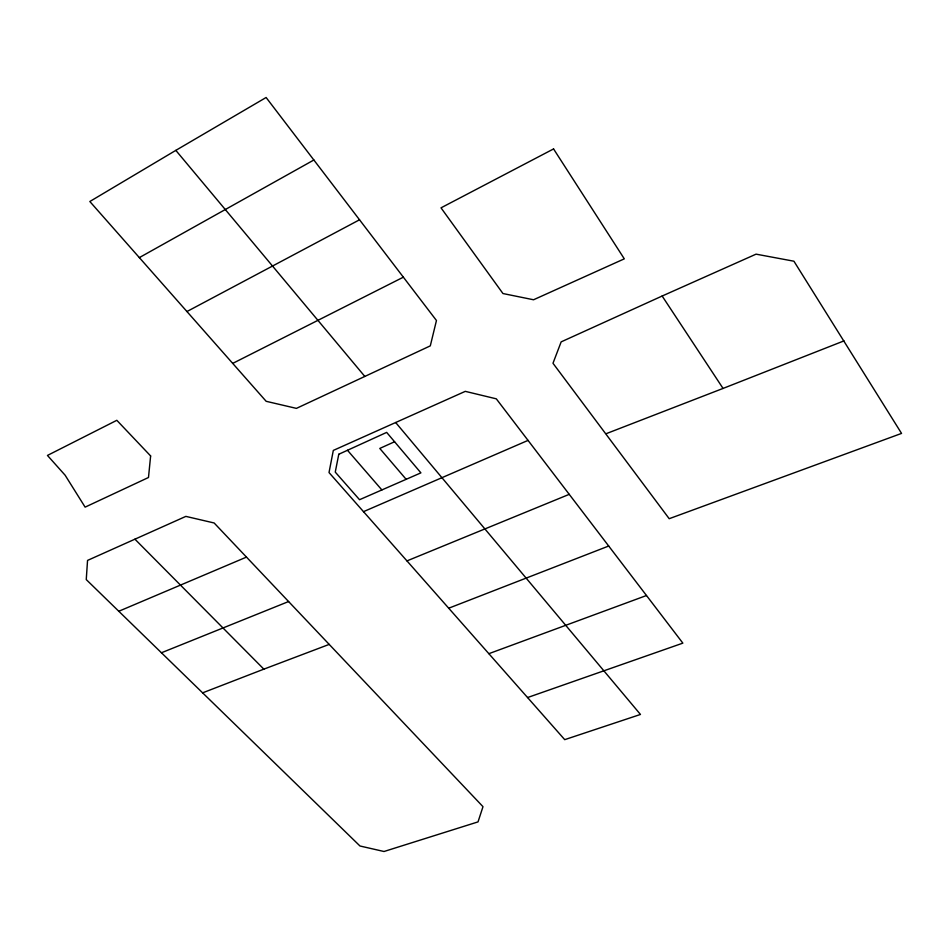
<?xml version="1.0" encoding="UTF-8"?>
<svg xmlns="http://www.w3.org/2000/svg" width="949" height="949" viewBox="0 0 949 949"><rect width="100%" height="100%" fill="white"/><g stroke="black" fill="none" stroke-linecap="round" stroke-linejoin="round"><path stroke-width="1.42" d="M175.826 150.369L89.835 201.508L266.171 401.308L296.42 408.378L430.3 345.863L436.457 320.501L266.111 97.498L175.826 150.369L364.843 376.468M313.882 159.99L139.325 257.618M186.953 311.533L359.529 219.788M403.372 277.167L232.719 363.396M662.153 296.029L561.156 341.877L552.982 363.265L669.199 518.7L901.55 433.408L793.922 261.212L756.068 254.154L662.153 296.029L723.055 388.426L844.005 340.881M394.582 441.748L379.778 448.438L406.148 479.316M134.924 539.186L87.545 560.408L86.252 579.59L359.979 845.998L384.013 851.502L478.023 821.893L482.994 806.674L214.142 522.982L185.862 516.386L134.924 539.186L263.846 669.152L329.208 644.395M527.585 697.539L682.853 643.137L496.303 398.829L465.283 391.356L333.313 450.419L329.018 472.555L363.503 511.653L528.047 440.395M118.791 611.263L246.467 557.11M406.967 560.895L569.234 494.346M161.425 652.77L288.603 601.536M448.735 608.202L608.689 546.031M606.245 433.657L723.055 388.426M202.635 692.841L263.846 669.152M488.889 653.671L646.471 595.521M363.503 511.653L564.726 739.651L640.468 714.455L395.674 422.53M347.476 450.277L381.878 489.933M150.63 455.947L148.483 477.501L85.113 507.134L65.137 475.224L47.45 455.437L116.822 420.312L150.63 455.947M338.781 454.251L335.258 472.104L359.552 499.708L420.905 472.863L386.67 432.4L338.781 454.251M553.564 148.934L441.012 207.843L502.958 293.538L533.552 299.765L624.3 258.84L553.564 148.934"/></g></svg>
